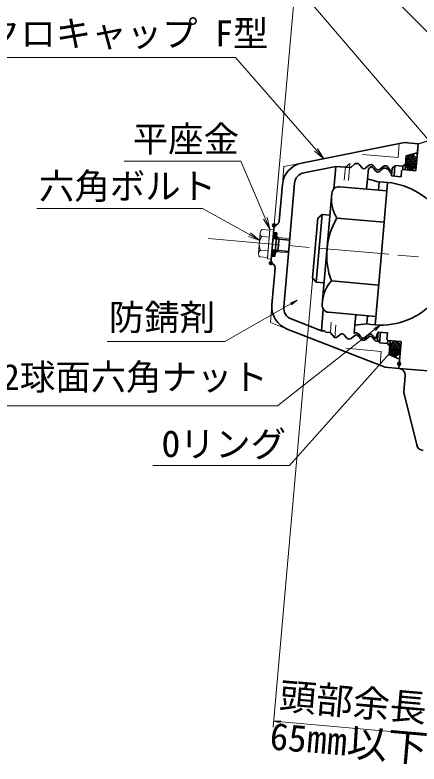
# Model space of a CAD drawing. Units: millimetres at full size, sheet at 1:2.5; details may follow other scales. Extents: x 6248 to 7928, y -9 to 1194.
# Drawn here: x 6580.9 to 6751.1, y 626.7 to 942.2 of the extents above; entities that cross this region are included whole.
import ezdxf
from ezdxf.enums import TextEntityAlignment as Align

# ---------------------------------------------------------------- set-up
doc = ezdxf.new("R2010")
doc.units = ezdxf.units.MM
doc.header["$LTSCALE"] = 2.5
doc.header["$PDMODE"] = 32
doc.header["$PDSIZE"] = 1.25
for name, pattern in [('CHAIN', [18.5, 12, -1.5, 3.5, -1.5]), ('CHAIN_DOUBLE_DASH', [23.5, 12, -1.5, 3.5, -1.5, 3.5, -1.5]), ('DASHED_SPACED', [12, 6, -6])]:
    doc.linetypes.add(name, pattern=pattern)
for name, color, linetype, lineweight in [('0_2', 7, 'Continuous', 13), ('1外形線', 7, 'Continuous', 35), ('2細い実線', 3, 'Continuous', 20), ('4中心線', 1, 'CHAIN', 15), ('5想像線', 6, 'CHAIN_DOUBLE_DASH', 18), ('6寸法線', 4, 'Continuous', 15), ('_-0', 7, 'Continuous', 13), ('外形線', 7, 'Continuous', 35), ('寸法線', 4, 'Continuous', 13), ('枠', 7, 'Continuous', 13), ('細い実線', 3, 'Continuous', 20), ('隠れ線', 2, 'DASHED_SPACED', 13)]:
    doc.layers.add(name, color=color, linetype=linetype, lineweight=lineweight)
doc.styles.add('ＭＳ ゴシック', font='')
doc.styles.add('ＭＳ Ｐゴシック', font='')
doc.styles.get('ＭＳ ゴシック').set_extended_font_data('MS Gothic')
doc.styles.get('ＭＳ Ｐゴシック').set_extended_font_data('MS PGothic')
pattern_1 = [(130.04983, (6922.869, 500.48), (-0.09569, -0.08043), [])]

# ---------------------------------------------------------------- blocks, each defined once
blk = doc.blocks.new('open_arrow')
at = {"color": 0, "linetype": 'Continuous', "lineweight": -2}
blk.add_lwpolyline([(7.5, 1.25), (0, 0), (7.5, -1.25)], dxfattribs=at)

msp = doc.modelspace()

# ---------------------------------------------------------------- hatches: boundary and pattern name
at = {"layer": '0_2'}
h = msp.add_hatch(dxfattribs=at)
h.set_pattern_fill('USER', color=6, style=0, pattern_type=2)
h.set_pattern_definition(pattern_1)
edge = h.paths.add_edge_path()
edge.add_ellipse((6690.345, 849.251), major_axis=(0.123, 1.313), ratio=0.5255746, start_angle=0, end_angle=180, ccw=False)
edge.add_ellipse((6690.345, 849.251), major_axis=(0.123, 1.313), ratio=0.5255746, start_angle=180, end_angle=0, ccw=False)
h = msp.add_hatch(dxfattribs=at)
h.set_pattern_fill('USER', color=6, style=0, pattern_type=2)
h.set_pattern_definition(pattern_1)
edge = h.paths.add_edge_path()
edge.add_ellipse((6689.712, 841.938), major_axis=(-0.104, -1.315), ratio=0.5255746, start_angle=0, end_angle=180, ccw=False)
edge.add_ellipse((6689.712, 841.938), major_axis=(-0.104, -1.315), ratio=0.5255746, start_angle=180, end_angle=0, ccw=False)
at = {"layer": '2細い実線'}
h = msp.add_hatch(dxfattribs=at)
h.set_pattern_fill('USER', color=6, style=0, pattern_type=2)
h.set_pattern_definition([(130.04983, (6893.283, 1459.603), (-0.38274, -0.32173), [])])
edge = h.paths.add_edge_path()
edge.add_ellipse((6747.747, 880.129), major_axis=(-0.311, -3.313), ratio=0.6852959, start_angle=4.4259, end_angle=-4.03037)
edge.add_line((6747.205, 876.855), (6747.692, 876.813))
h = msp.add_hatch(dxfattribs=at)
h.set_pattern_fill('USER', color=6, style=0, pattern_type=2)
h.set_pattern_definition([(130.04983, (6886.484, 1381.085), (-0.38274, -0.32173), [])])
edge = h.paths.add_edge_path()
edge.add_ellipse((6740.948, 801.611), major_axis=(-0.311, -3.313), ratio=0.6852959, start_angle=4.4259, end_angle=-4.03037)
edge.add_line((6740.406, 798.337), (6740.894, 798.295))

# ---------------------------------------------------------------- linework, layer by layer
at = {"layer": '0_2', "lineweight": 30}
msp.add_line((6750.744, 888.014), (6754.816, 889.157), dxfattribs=at)
at = {"layer": '0_2', "color": 6, "lineweight": 30}
for centre in [(6747.747, 880.129), (6740.948, 801.611)]:
    msp.add_ellipse(centre, major_axis=(-0.311, -3.313), ratio=0.685296, dxfattribs=at)
at = {"layer": '0_2', "color": 6, "lineweight": 20}
for centre, major_axis in [((6690.345, 849.251), (0.123, 1.313)), ((6689.712, 841.938), (-0.104, -1.315))]:
    msp.add_ellipse(centre, major_axis=major_axis, ratio=0.525575, dxfattribs=at)
at = {"layer": '1外形線'}
for p, q in [((6744.979, 888.513), (6701.525, 879.817)), ((6715.955, 878.48), (6702.585, 875.798)), ((6715.127, 868.921), (6715.955, 878.48)), ((6735.226, 841.709), (6737.841, 871.594)), ((6737.54, 868.158), (6717.616, 869.901)), ((6714.366, 867.174), (6710.261, 820.253)), ((6707.741, 829.746), (6710.199, 858.128)), ((6708.413, 856.627), (6710.199, 858.128)), ((6713.539, 857.862), (6710.199, 858.128)), ((6736.383, 854.933), (6716.459, 856.676)), ((6735.226, 841.709), (6732.595, 811.643)), ((6706.24, 831.532), (6707.741, 829.746)), ((6734.069, 828.484), (6714.145, 830.227)), ((6711.08, 829.468), (6707.741, 829.746)), ((6709.958, 809.243), (6710.746, 818.339)), ((6709.958, 809.243), (6697.249, 814.184)), ((6732.912, 815.26), (6712.988, 817.003)), ((6736.856, 793.838), (6695.474, 809.951)), ((6711.212, 809.134), (6709.958, 809.243)), ((6725.537, 807.854), (6726.555, 806.626)), ((6729.896, 807.467), (6728.692, 806.441)), ((6731.523, 807.326), (6732.541, 806.098))]:
    msp.add_line(p, q, dxfattribs=at)
at = {"layer": '1外形線', "color": 254, "lineweight": 13}
for p, q in [((6720.058, 878.125), (6719.586, 872.672)), ((6721.769, 877.967), (6721.296, 872.514)), ((6714.124, 812.881), (6713.737, 808.41)), ((6716.03, 811.707), (6715.557, 806.255))]:
    msp.add_line(p, q, dxfattribs=at)
at = {"layer": '1外形線'}
for centre, radius, start, end in [((6703.493, 870.012), 10, 101.34537, 175.04983), ((6734.639, 841.018), 30.887, 38.1769, 90.6833), ((6717.354, 866.912), 3, 85, 175), ((6729.198, 864.596), 15, 175, 211.8699), ((6743.067, 841.023), 30.871, 149.53143, 175), ((6743.067, 841.023), 30.871, 175, 200.46857), ((6725.315, 820.216), 15, 138.1301, 175), ((6699.098, 819.271), 10, 175.04983, 248.75429), ((6713.249, 819.991), 3, 175, 265), ((6734.65, 842.69), 31.115, 259.70318, 311.73838), ((6724.674, 807.349), 1, 30.32822, 139.77144), ((6730.66, 806.821), 1, 30.32822, 139.77144), ((6727.714, 807.578), 1.5, 219.4137, 310.68595), ((6733.7, 807.051), 1.5, 219.4137, 232.86757)]:
    msp.add_arc(centre, radius, start, end, dxfattribs=at)
at = {"layer": '4中心線'}
msp.add_line((6662.439, 848.059), (7699.943, 757.289), dxfattribs=at)
at = {"layer": '5想像線'}
for p, q in [((6693.526, 870.83), (6694.177, 878.342)), ((6694.177, 878.342), (6701.525, 879.817)), ((6689.135, 820.134), (6688.488, 812.667)), ((6688.488, 812.667), (6695.474, 809.951))]:
    msp.add_line(p, q, dxfattribs=at)
at = {"layer": '6寸法線'}
for points in [[(6768.658, 921.069), (6764.403, 925.299), (6682.02, 1007.207), (6672.82, 1007.207)], [(6778.181, 862.547), (6772.328, 869.383), (6690.592, 964.852), (6676.792, 964.852)]]:
    msp.add_lwpolyline(points, dxfattribs=at)
at = {"layer": '_-0'}
for p, q in [((6687.205, 839.566), (6688.283, 852.019)), ((6688.283, 852.019), (6689.877, 851.881)), ((6684.132, 850.452), (6683.385, 841.824)), ((6687.993, 848.669), (6684.805, 848.945)), ((6688.242, 851.545), (6685.054, 851.821)), ((6688.242, 851.545), (6687.246, 840.041)), ((6689.877, 851.881), (6688.799, 839.428)), ((6687.495, 842.917), (6684.307, 843.193)), ((6687.246, 840.041), (6684.058, 840.317)), ((6688.799, 839.428), (6687.205, 839.566))]:
    msp.add_line(p, q, dxfattribs=at)
for centre, radius, start, end in [((6689.346, 845.654), 5.608, 144.07072, 206.02894), ((6685.828, 850.305), 1.702, 117.05443, 233.04522), ((6685.081, 841.677), 1.702, 117.05443, 233.04522)]:
    msp.add_arc(centre, radius, start, end, dxfattribs=at)
at = {"layer": '外形線'}
for p, q in [((6750.744, 888.014), (6744.979, 888.513)), ((6749.777, 876.856), (6750.744, 888.014)), ((6750.413, 884.202), (6745.686, 882.931)), ((6750.539, 885.9), (6749.754, 876.835)), ((6745.686, 882.931), (6745.19, 877.203)), ((6721.769, 877.977), (6715.955, 878.48)), ((6722.618, 878.318), (6723.833, 879.353)), ((6726.979, 877.949), (6725.969, 879.168)), ((6728.606, 877.809), (6729.82, 878.843)), ((6729.371, 873.281), (6729.725, 877.365)), ((6730.807, 878.275), (6729.725, 877.365)), ((6732.865, 876.514), (6731.855, 877.732)), ((6732.967, 877.44), (6731.957, 878.658)), ((6734.492, 876.373), (6735.706, 877.407)), ((6734.594, 877.299), (6735.808, 878.334)), ((6738.954, 876.931), (6737.945, 878.149)), ((6739.81, 877.669), (6739.53, 874.431)), ((6740.893, 878.579), (6739.81, 877.669)), ((6740.526, 874.345), (6740.914, 878.828)), ((6740.914, 878.828), (6744.302, 878.534)), ((6744.302, 878.534), (6744.187, 877.207)), ((6745.384, 879.444), (6744.302, 878.534)), ((6738.853, 876.004), (6737.843, 877.222)), ((6739.295, 875.602), (6739.506, 874.41)), ((6743.491, 874.065), (6739.506, 874.41)), ((6743.716, 876.655), (6743.491, 874.065)), ((6744.257, 877.11), (6743.716, 876.655)), ((6749.537, 876.653), (6744.257, 877.11)), ((6698.588, 871.327), (6696.312, 845.051)), ((6728.987, 868.847), (6729.371, 873.281)), ((6734.266, 871.853), (6729.371, 873.281)), ((6733.968, 868.416), (6734.266, 871.853)), ((6693.526, 870.83), (6692.193, 855.445)), ((6706.24, 831.532), (6708.413, 856.627)), ((6688.648, 837.684), (6690.028, 853.625)), ((6691.164, 850.515), (6689.769, 850.636)), ((6691.164, 850.515), (6690.733, 845.534)), ((6692.048, 847.816), (6691.035, 849.021)), ((6696.518, 847.429), (6689.544, 848.033)), ((6692.048, 847.816), (6691.842, 845.438)), ((6696.106, 842.673), (6689.132, 843.277)), ((6690.301, 840.552), (6690.733, 845.534)), ((6691.636, 843.06), (6690.431, 842.047)), ((6691.636, 843.06), (6691.842, 845.437)), ((6694.079, 819.276), (6696.312, 845.051)), ((6690.301, 840.552), (6688.907, 840.673)), ((6689.135, 820.134), (6690.468, 835.519)), ((6724.021, 811.512), (6724.405, 815.945)), ((6729.089, 812.077), (6729.386, 815.514)), ((6723.735, 808.204), (6724.021, 811.512)), ((6729.089, 812.077), (6724.021, 811.512)), ((6711.744, 808.583), (6711.212, 809.134)), ((6713.737, 808.41), (6711.744, 808.583)), ((6713.772, 808.407), (6715.557, 806.255)), ((6723.735, 808.204), (6723.91, 807.995)), ((6732.794, 805.855), (6733.811, 808.656)), ((6733.554, 805.439), (6733.835, 808.677)), ((6737.796, 808.311), (6733.811, 808.656)), ((6734.831, 808.591), (6734.443, 804.108)), ((6737.572, 805.721), (6737.796, 808.311)), ((6717.869, 807.638), (6716.665, 806.611)), ((6719.496, 807.497), (6720.514, 806.269)), ((6723.855, 807.11), (6722.651, 806.084)), ((6725.482, 806.969), (6726.5, 805.741)), ((6729.841, 806.582), (6728.637, 805.556)), ((6731.468, 806.441), (6732.486, 805.213)), ((6733.554, 805.439), (6733.488, 804.674)), ((6734.464, 804.357), (6733.554, 805.439)), ((6737.572, 805.721), (6738.027, 805.18)), ((6737.83, 803.814), (6737.945, 805.142)), ((6743.307, 804.722), (6738.027, 805.18)), ((6738.438, 799.245), (6738.934, 804.973)), ((6734.443, 804.108), (6737.83, 803.814)), ((6738.74, 802.732), (6737.83, 803.814)), ((6742.523, 793.348), (6743.489, 804.506)), ((6742.523, 793.348), (6743.489, 804.506)), ((6742.523, 793.348), (6743.489, 804.506)), ((6742.876, 797.18), (6738.438, 799.245)), ((6742.523, 793.348), (6736.856, 793.838)), ((6754.976, 792.269), (6742.523, 793.348)), ((6744.692, 783.621), (6745.253, 790.1)), ((6750.077, 761.109), (6744.768, 782.644))]:
    msp.add_line(p, q, dxfattribs=at)
at = {"layer": '外形線', "lineweight": 13}
msp.add_line((6720.058, 878.125), (6721.92, 879.711), dxfattribs=at)
at = {"layer": '外形線', "color": 254, "linetype": 'CHAIN_DOUBLE_DASH', "lineweight": 13}
msp.add_line((6721.769, 877.967), (6721.92, 879.711), dxfattribs=at)
at = {"layer": '外形線'}
for centre, radius, start, end in [((6721.855, 878.964), 1, 265.04983, 319.77144), ((6724.811, 878.215), 1.5, 39.4137, 130.68595), ((6727.842, 878.454), 1, 210.32822, 319.77144), ((6730.798, 877.706), 1.5, 39.4137, 130.68595), ((6730.696, 876.779), 1.5, 39.4137, 85.75545), ((6733.83, 877.945), 1, 210.32822, 319.77144), ((6736.684, 876.27), 1.5, 39.4137, 130.68595), ((6736.786, 877.197), 1.5, 39.4137, 130.68595), ((6703.569, 870.896), 5, 101.34537, 175.04983), ((6733.728, 877.019), 1, 210.32822, 319.77144), ((6739.716, 876.509), 1, 210.32822, 245.12313), ((6739.818, 877.436), 1, 210.32822, 263.47181), ((6749.555, 876.852), 0.2, 265.04983, 355.04983), ((6690.201, 855.617), 2, 265.04983, 355.04983), ((6688.475, 835.692), 2, 355.04983, 85.04983), ((6699.061, 818.844), 5, 175.04983, 248.75429), ((6718.632, 806.992), 1, 30.32822, 139.77144), ((6715.687, 807.749), 1.5, 265.04983, 310.68595), ((6721.673, 807.221), 1.5, 219.4137, 310.68595), ((6724.618, 806.464), 1, 30.32822, 139.77144), ((6727.659, 806.693), 1.5, 219.4137, 310.68595), ((6730.604, 805.936), 1, 30.32822, 139.77144), ((6733.645, 806.166), 1.5, 219.4137, 263.99789), ((6743.29, 804.523), 0.2, 355.04983, 85.04983), ((6742.264, 790.359), 3, 355.04983, 85.04983), ((6747.68, 783.362), 3, 175.04983, 193.84971), ((6752.99, 761.827), 3, 193.84971, 265.53964)]:
    msp.add_arc(centre, radius, start, end, dxfattribs=at)
for p in [(6690.028, 853.625), (6688.648, 837.684), (6742.695, 795.34)]:
    msp.add_point(p, dxfattribs=at)
at = {"layer": '寸法線'}
for p, q in [((6689.785, 850.766), (6704.327, 1016.987)), ((6707.109, 841.601), (6689.663, 642.175)), ((6751.591, 639.307), (6689.884, 644.706))]:
    msp.add_line(p, q, dxfattribs=at)
for points in [[(6710.963, 881.706), (6707.678, 885.475), (6673.834, 924.297), (6508.555, 924.297)], [(6688.283, 852.019), (6686.307, 856.612), (6675.974, 880.634), (6626.901, 880.634)], [(6683.978, 847.276), (6679.609, 849.709), (6659.879, 860.7), (6590.067, 860.7)], [(6699.72, 822.091), (6697.114, 820.603), (6669.303, 804.726), (6619.645, 804.726)], [(6734.714, 811.576), (6732.355, 809.722), (6691.436, 777.568), (6544.942, 777.568)], [(6740.694, 801.842), (6738.694, 799.607), (6696.529, 752.489), (6638.921, 752.489)]]:
    msp.add_lwpolyline(points, dxfattribs=at)
at = {"layer": '細い実線'}
for p, q in [((6689.597, 848.644), (6696.571, 848.04)), ((6689.079, 842.665), (6696.053, 842.061))]:
    msp.add_line(p, q, dxfattribs=at)
at = {"layer": '隠れ線'}
for p, q in [((6742.211, 882.205), (6742.718, 888.06)), ((6742.211, 882.205), (6722.143, 883.943)), ((6735.136, 800.535), (6715.23, 802.259)), ((6735.136, 800.535), (6734.632, 794.703))]:
    msp.add_line(p, q, dxfattribs=at)

# ---------------------------------------------------------------- block references
at = {"layer": '寸法線'}
for p, xscale, yscale, rotation in [((6710.963, 881.706), 0.667, 0.667, 131.1), ((6688.283, 852.019), 0.667, 0.667, 113.3), ((6683.978, 847.276), 0.667, 0.667, 150.9), ((6699.72, 822.091), 0.4, 0.4, 209.7), ((6734.714, 811.576), 0.4, 0.4, 218.2), ((6740.694, 801.842), 0.4, 0.4, 228.2), ((6689.884, 644.706), 0.4, 0.4, 355), ((6751.591, 639.307), 0.4, 0.4, 175)]:
    msp.add_blockref('open_arrow', p, dxfattribs=dict(at, xscale=xscale, yscale=yscale, rotation=rotation))

# ---------------------------------------------------------------- texts
at = {"layer": '寸法線', "style": 'ＭＳ ゴシック'}
for s, p in [('頭部余長', (6691.554, 646.48)), ('65', (6687.54, 629.51))]:
    msp.add_text(s, height=11.39, rotation=355, dxfattribs=at).set_placement(p, align=Align.BOTTOM_LEFT)
at = {"layer": '寸法線', "style": 'ＭＳ Ｐゴシック', "width": 1.05}
msp.add_text('㎜以下', height=11.88, rotation=355, dxfattribs=at).set_placement((6703.021, 628.155), align=Align.BOTTOM_LEFT)
at = {"layer": '枠', "style": 'ＭＳ ゴシック'}
for s, p in [('ＳＴマイクロキャップ F型', (6508.555, 925.696)), ('六角ボルト', (6590.988, 861.396)), ('防錆剤', (6620.393, 806.129)), ('ＳP32球面六角ナット', (6545.675, 780.992)), ('Oリング', (6642.841, 752.748))]:
    msp.add_text(s, height=10.94, dxfattribs=at).set_placement(p, align=Align.BOTTOM_LEFT)
msp.add_text('平座金', height=10.94, dxfattribs=at).set_placement((6675.26, 890.008), align=Align.MIDDLE_RIGHT)

doc.saveas('drawing.dxf')
